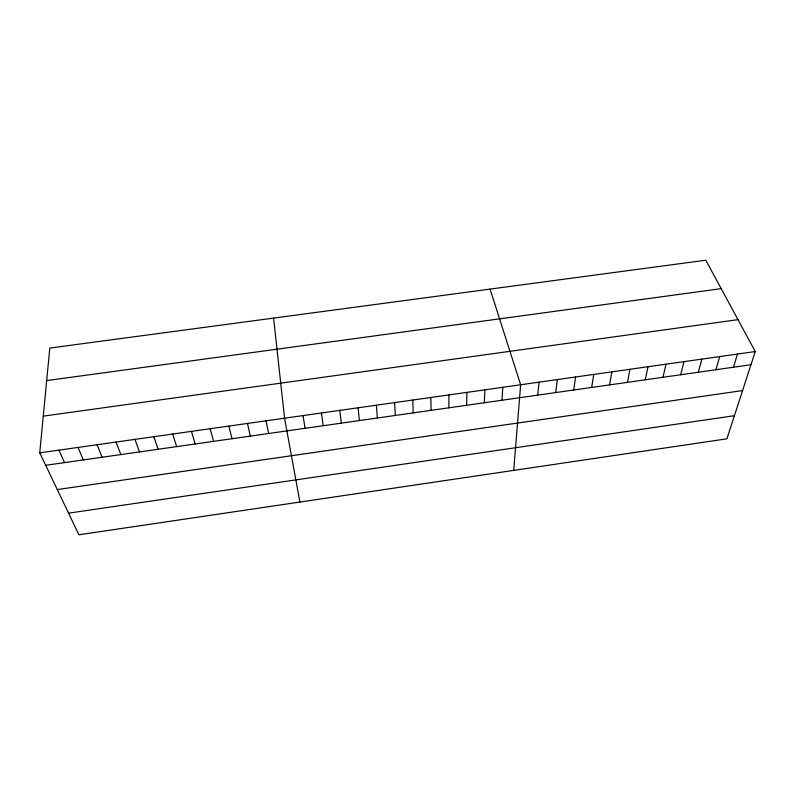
<?xml version="1.0" encoding="UTF-8"?>
<svg xmlns="http://www.w3.org/2000/svg" width="795" height="795" viewBox="0 0 795 795"><rect width="100%" height="100%" fill="white"/><g stroke="black" fill="none" stroke-linecap="round" stroke-linejoin="round"><path stroke-width="1.19" d="M448.877 407.805L448.917 394.926M466.625 405.281L466.923 392.372M484.334 402.757L484.88 389.828M501.993 400.233L502.798 387.294M513.699 470.392L520.655 384.77L490.058 289.112M39.75 452.862L49.797 348.071L705.811 260.213L755.25 351.549L726.898 438.82L78.904 534.787L39.75 452.862L755.25 351.549M537.698 395.145L539.01 382.166M555.745 392.571L557.305 379.573M573.732 390.007L575.55 376.989M591.679 387.453L593.756 374.415M609.576 384.899L611.892 371.851M627.414 382.355L629.988 369.287M645.212 379.811L648.034 366.734M662.96 377.287L666.031 364.18M680.659 374.763L683.978 361.646M698.308 372.249L701.866 359.111M715.907 369.735L719.714 356.577M733.457 367.23L737.502 354.063M68.569 513.163L734.411 415.696M57.3 489.571L742.58 390.554M45.693 465.294L750.967 364.736M43.268 416.143L737.979 319.65M46.686 380.586L721.194 288.645M58.9 450.149L64.554 462.601M77.999 447.446L83.376 459.917M97.05 444.743L102.128 457.244M116.04 442.06L120.84 454.581M134.971 439.377L139.493 451.918M153.862 436.703L158.096 449.264M172.684 434.04L176.649 446.621M191.466 431.377L195.153 443.988M210.188 428.724L213.597 441.354M228.861 426.08L232.001 438.731M247.483 423.447L250.345 436.117M266.047 420.813L268.64 433.504M299.874 502.052L284.57 418.19L273.579 318.099M303.034 415.576L305.081 428.306M321.448 412.973L323.227 425.722M339.803 410.369L341.323 423.139M358.118 407.775L359.37 420.565M376.373 405.192L377.377 418.001M394.588 402.618L395.324 415.447M412.744 400.044L413.221 412.893M430.85 397.48L431.069 410.349"/></g></svg>
